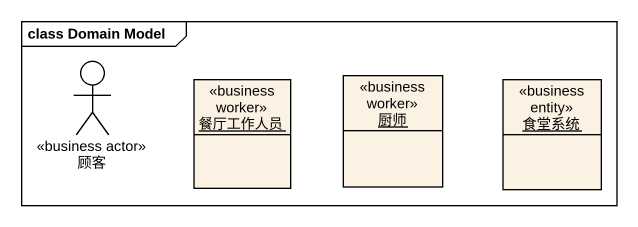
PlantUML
@startuml
mainframe class Domain Model
allowmixing
hide circle
hide empty members
actor 顾客 <<business actor>>
object 餐厅工作人员 <<business worker>>
object 厨师 <<business worker>>
object 食堂系统 <<business entity>>
@enduml
